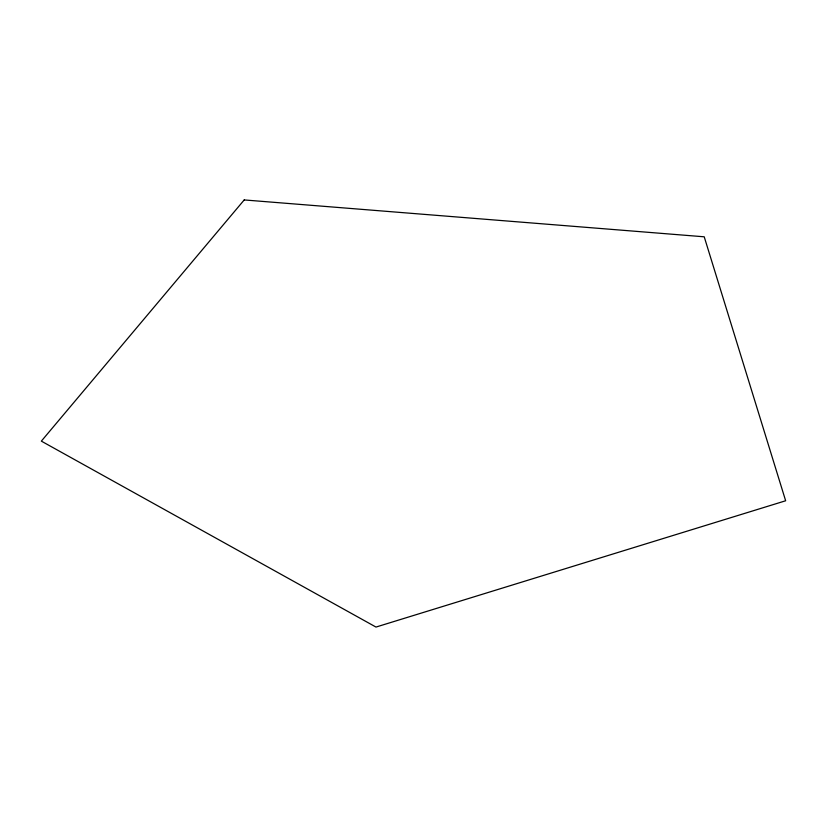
<?xml version="1.0" encoding="UTF-8"?>
<svg xmlns="http://www.w3.org/2000/svg" width="827" height="827" viewBox="0 0 827 827"><rect width="100%" height="100%" fill="white"/><g stroke="black" fill="none" stroke-linecap="round" stroke-linejoin="round"><path stroke-width="1.24" d="M244.213 199.938L41.35 441.132L375.975 627.062L785.65 500.769L704.222 236.801L244.213 199.938"/></g></svg>
